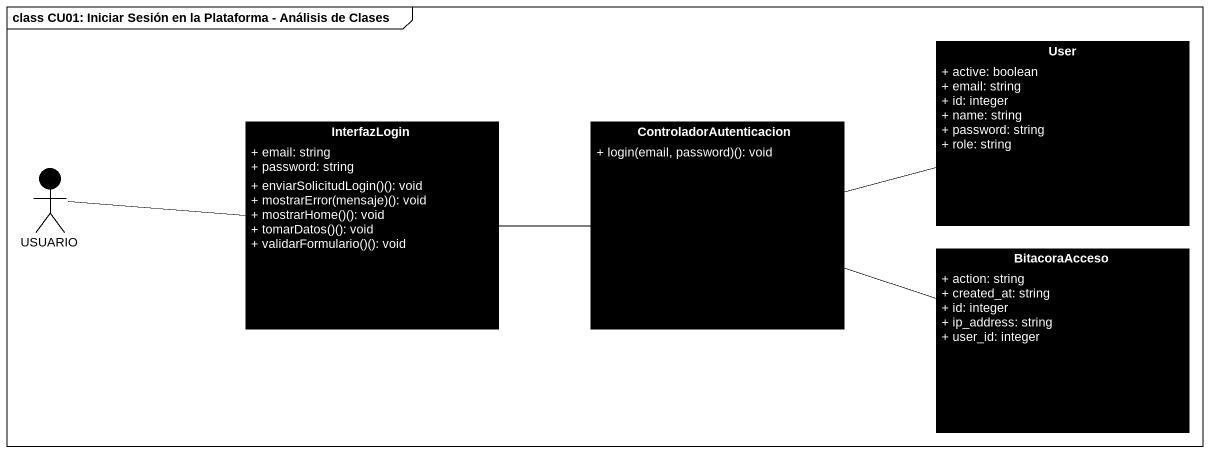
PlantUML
@startuml
mainframe class CU01: Iniciar Sesión en la Plataforma - Análisis de Clases
allowmixing
hide circle
hide empty members
skinparam classAttributeIconSize 0
class User #000000 {
  + active: boolean
  + email: string
  + id: integer
  + name: string
  + password: string
  + role: string
}
class InterfazLogin #000000 {
  + email: string
  + password: string
  + enviarSolicitudLogin()(): void
  + mostrarError(mensaje)(): void
  + mostrarHome()(): void
  + tomarDatos()(): void
  + validarFormulario()(): void
}
class ControladorAutenticacion #000000 {
  + login(email, password)(): void
}
actor USUARIO #000000
class BitacoraAcceso #000000 {
  + action: string
  + created_at: string
  + id: integer
  + ip_address: string
  + user_id: integer
}
InterfazLogin -right- ControladorAutenticacion
ControladorAutenticacion -right- User
ControladorAutenticacion -right- BitacoraAcceso
USUARIO -right- InterfazLogin
@enduml
